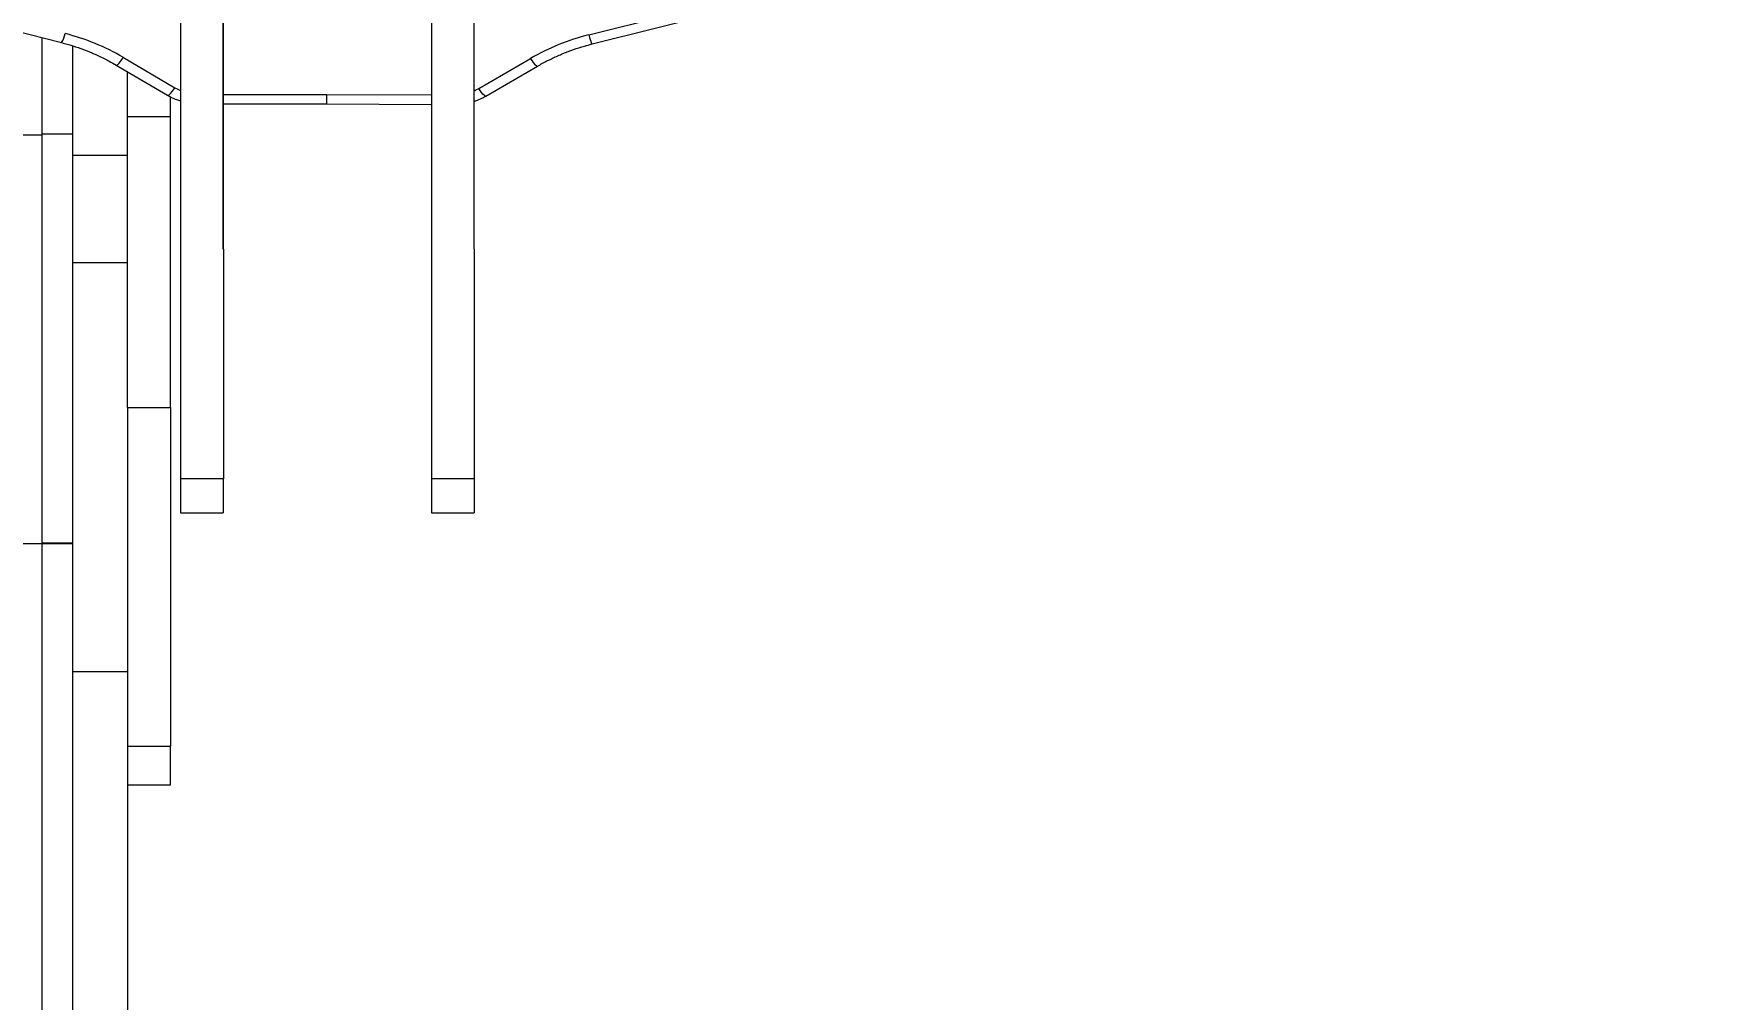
# Model space of a CAD drawing. Header units: millimetres. Extents: x -6304 to 6571, y -6082 to 4447.
# Drawn here: x -2389 to -1566, y -1269 to -795 of the extents above; entities that cross this region are included whole.
import ezdxf

# ---------------------------------------------------------------- set-up
doc = ezdxf.new("R2010")
doc.units = ezdxf.units.MM
doc.layers.add('DIKOM_ОБЪЕКТ', color=7, linetype='Continuous')
doc.layers.add('DIKOM_РАЗМЕР_ОБЪЕКТА', color=7, linetype='Continuous')
doc.styles.add('style1', font='arial.ttf', dxfattribs={"width": 0.8})
doc.dimstyles.new('1-50', dxfattribs={"dimtxt": 300, "dimasz": 200, "dimexe": 100, "dimexo": 0, "dimgap": 100, "dimtad": 1, "dimtxsty": 'style1', "dimcen": 200, "dimclrd": 7, "dimclre": 7, "dimclrt": 7, "dimadec": 1, "dimazin": 2, "dimtfac": 1, "dimtmove": 0, "dimatfit": 2, "dimfxl": 0, "dimlwd": 25, "dimlwe": 18, "dimarcsym": 0})

# ---------------------------------------------------------------- blocks, each defined once
blk = doc.blocks.new('*D13')
at = {"layer": 'Defpoints', "color": 0, "transparency": 16777216}
for p in [(-3548.9, 424.04), (5070.79, -640.9), (5070.79, -4541.09)]:
    blk.add_point(p, dxfattribs=at)
at = {"layer": 'DIKOM_РАЗМЕР_ОБЪЕКТА', "color": 7, "lineweight": 18, "transparency": 16777216}
for p, q in [((-3548.9, 424.04), (-3548.9, -4641.09)), ((5070.79, -640.9), (5070.79, -4641.09))]:
    blk.add_line(p, q, dxfattribs=at)
at = {"layer": 'DIKOM_РАЗМЕР_ОБЪЕКТА', "color": 7, "lineweight": 25, "transparency": 16777216}
blk.add_line((-3148.9, -4541.09), (4670.79, -4541.09), dxfattribs=at)
at = {"layer": 'DIKOM_РАЗМЕР_ОБЪЕКТА', "color": 7, "transparency": 16777216}
for points in [[(-3148.9, -4474.42), (-3148.9, -4607.76), (-3548.9, -4541.09)], [(4670.79, -4474.42), (4670.79, -4607.76), (5070.79, -4541.09)]]:
    blk.add_solid(points, dxfattribs=at)
at = {"layer": 'DIKOM_РАЗМЕР_ОБЪЕКТА', "color": 7, "transparency": 16777216, "insert": (1449.19, -4307.92), "char_height": 300, "attachment_point": 5, "style": 'style1'}
blk.add_mtext('8650', dxfattribs=at)

msp = doc.modelspace()

# ---------------------------------------------------------------- linework, layer by layer
at = {"layer": 'DIKOM_ОБЪЕКТ', "color": 7, "linetype": 'Continuous', "lineweight": 15}
for p, q in [((-2296.172, -823.859), (-2296.172, -661.798)), ((-2173.172, -823.859), (-2173.172, -661.798)), ((-2584.555, -746.363), (-2375.514, -799.825)), ((-2117.037, -796.017), (-1907.7, -743.597)), ((-2115.337, -800.473), (-1906, -748.053)), ((-2317.172, -780.659), (-2317.172, -1013.765)), ((-2296.272, -901.06), (-2296.272, -780.659)), ((-2194.172, -780.659), (-2194.172, -1013.765)), ((-2173.272, -901.06), (-2173.272, -780.659)), ((-2385.172, -797.355), (-2385.172, -844.753)), ((-2370.172, -801.288), (-2370.172, -854.961)), ((-2345.231, -807.106), (-2319.988, -821.927)), ((-2348.775, -810.808), (-2323.532, -825.629)), ((-2343.172, -836.108), (-2343.172, -814.098)), ((-2170.978, -822.298), (-2145.652, -807.603)), ((-2167.465, -826.018), (-2142.139, -811.324)), ((-2322.172, -836.108), (-2322.172, -826.374)), ((-2296.272, -823.859), (-2296.172, -823.859)), ((-2296.172, -858.846), (-2296.172, -823.859)), ((-2296.172, -825.204), (-2245.491, -825.204)), ((-2296.172, -829.87), (-2245.509, -829.87)), ((-2245.509, -829.87), (-2194.172, -830.126)), ((-2245.491, -825.204), (-2194.172, -825.46)), ((-2173.272, -823.859), (-2173.172, -823.859)), ((-2173.172, -858.846), (-2173.172, -823.859)), ((-2343.172, -836.108), (-2322.172, -836.108)), ((-2343.172, -978.86), (-2343.172, -836.108)), ((-2322.172, -978.86), (-2322.172, -836.108)), ((-2385.172, -845.201), (-2901.172, -845.201)), ((-2370.172, -844.753), (-2385.172, -844.753)), ((-2385.172, -844.753), (-2385.172, -1045.3)), ((-2370.172, -854.961), (-2343.172, -854.961)), ((-2370.172, -854.961), (-2370.172, -907.726)), ((-2296.272, -858.846), (-2296.172, -858.846)), ((-2296.172, -901.06), (-2296.172, -858.846)), ((-2173.272, -858.846), (-2173.172, -858.846)), ((-2173.172, -901.06), (-2173.172, -858.846)), ((-2296.172, -901.06), (-2296.272, -901.06)), ((-2296.172, -901.06), (-2296.172, -1013.765)), ((-2173.172, -901.06), (-2173.272, -901.06)), ((-2173.172, -901.06), (-2173.172, -1013.765)), ((-2370.172, -907.726), (-2343.172, -907.726)), ((-2370.172, -907.726), (-2370.172, -1108.273)), ((-2343.172, -978.86), (-2322.172, -978.86)), ((-2343.172, -978.86), (-2343.172, -1145.01)), ((-2322.172, -978.86), (-2322.172, -1145.01)), ((-2370.172, -1008.273), (-2370.172, -3034.091)), ((-2296.272, -1013.765), (-2317.172, -1013.765)), ((-2317.172, -1013.765), (-2317.172, -1030.506)), ((-2296.172, -1013.765), (-2296.272, -1013.765)), ((-2296.272, -1013.765), (-2296.272, -1030.506)), ((-2173.272, -1013.765), (-2194.172, -1013.765)), ((-2194.172, -1013.765), (-2194.172, -1030.506)), ((-2173.172, -1013.765), (-2173.272, -1013.765)), ((-2173.272, -1013.765), (-2173.272, -1030.506)), ((-2317.172, -1030.506), (-2296.272, -1030.506)), ((-2194.172, -1030.506), (-2173.272, -1030.506)), ((-2370.172, -1045.749), (-2916.172, -1045.749)), ((-2370.172, -1045.3), (-2385.172, -1045.3)), ((-2385.172, -1045.3), (-2385.172, -1599.986)), ((-2343.172, -1045.01), (-2343.172, -2951.78)), ((-2370.172, -1108.273), (-2343.172, -1108.273)), ((-2343.172, -1145.01), (-2322.172, -1145.01)), ((-2322.172, -1163.873), (-2322.172, -1145.01)), ((-2343.172, -1163.873), (-2322.172, -1163.873))]:
    msp.add_line(p, q, dxfattribs=at)
at = {"layer": 'DIKOM_ОБЪЕКТ', "color": 7, "linetype": 'Continuous', "lineweight": 15, "flags": 128}
for points in [[(-2117.037, -796.017), (-2116.687, -797.217), (-2116.35, -798.28), (-2116.039, -799.167), (-2115.767, -799.844), (-2115.543, -800.283), (-2115.377, -800.469), (-2115.337, -800.473)], [(-2348.775, -810.809), (-2348.65, -810.84), (-2348.308, -810.726), (-2347.848, -810.383), (-2347.287, -809.825), (-2346.647, -809.072), (-2345.953, -808.154), (-2345.231, -807.106)], [(-2145.652, -807.603), (-2144.936, -808.655), (-2144.248, -809.576), (-2143.613, -810.332), (-2143.057, -810.894), (-2142.601, -811.239), (-2142.262, -811.355), (-2142.139, -811.324)], [(-2323.532, -825.629), (-2323.406, -825.661), (-2323.064, -825.547), (-2322.604, -825.204), (-2322.043, -824.646), (-2321.404, -823.893), (-2320.709, -822.975), (-2319.988, -821.927)], [(-2319.988, -821.927), (-2318.6, -822.68), (-2317.172, -823.335)], [(-2173.272, -823.466), (-2172.37, -823.044), (-2170.978, -822.298)], [(-2167.465, -826.018), (-2167.588, -826.049), (-2167.927, -825.934), (-2168.384, -825.588), (-2168.94, -825.027), (-2169.574, -824.271), (-2170.262, -823.35), (-2170.978, -822.298)]]:
    msp.add_lwpolyline(points, dxfattribs=at)
at = {"layer": 'DIKOM_ОБЪЕКТ', "color": 7, "linetype": 'Continuous', "lineweight": 15}
for centre, radius, start, end in [((-2386.55, -792.96), 12.997, 328.112469, 349.277617), ((-2401.061, -902.396), 110.44, 59.634272, 75.698878), ((-2090.277, -903.237), 110.509, 104.013931, 120.072048)]:
    msp.add_arc(centre, radius, start, end, dxfattribs=at)
msp.add_ellipse((-2245.491, -822.87), major_axis=(0.017, 7), ratio=0.0008809, start_param=3.1415948, end_param=4.3724154, dxfattribs=at)
for points, knots in [([(-2375.514, -799.825), (-2374.594, -800.069), (-2371.874, -800.788), (-2367.421, -802.197), (-2362.205, -804.141), (-2357.118, -806.365), (-2352.64, -808.598), (-2349.909, -810.16), (-2348.775, -810.808)], [0, 0, 0, 0, 0.0979049, 0.2893782, 0.4808769, 0.6724018, 0.8639592, 1, 1, 1, 1]), ([(-2142.139, -811.324), (-2141.322, -810.859), (-2138.906, -809.484), (-2134.769, -807.39), (-2129.693, -805.137), (-2124.486, -803.163), (-2119.691, -801.615), (-2116.613, -800.808), (-2115.337, -800.473)], [0, 0, 0, 0, 0.0978404, 0.289509, 0.4811661, 0.6727815, 0.864358, 1, 1, 1, 1]), ([(-2323.532, -825.629), (-2323.005, -825.925), (-2321.591, -826.718), (-2319.474, -827.685), (-2317.835, -828.201), (-2317.172, -828.409)], [0, 0, 0, 0, 0.26134762, 0.70125356, 1, 1, 1, 1]), ([(-2173.272, -828.586), (-2172.954, -828.491), (-2171.652, -828.102), (-2169.702, -827.241), (-2168.135, -826.385), (-2167.465, -826.018)], [0, 0, 0, 0, 0.15589195, 0.63889446, 1, 1, 1, 1])]:
    msp.add_open_spline(points, degree=3, knots=knots, dxfattribs=at)

# ---------------------------------------------------------------- dimensions: what is measured, and where the dimension line sits
at = {"layer": 'DIKOM_РАЗМЕР_ОБЪЕКТА'}
dim = msp.add_linear_dim(base=(5070.79, -4541.091), p1=(-3548.896, 424.038), p2=(5070.79, -640.9), text='8650', dimstyle='1-50', override={"dimasz": 400, "dimgap": 80}, dxfattribs=at)
dim.commit()
dim.dimension.update_dxf_attribs({"geometry": '*D13', "text_midpoint": (1449.191, -4541.091), "dimtype": 160})

doc.saveas('drawing.dxf')
